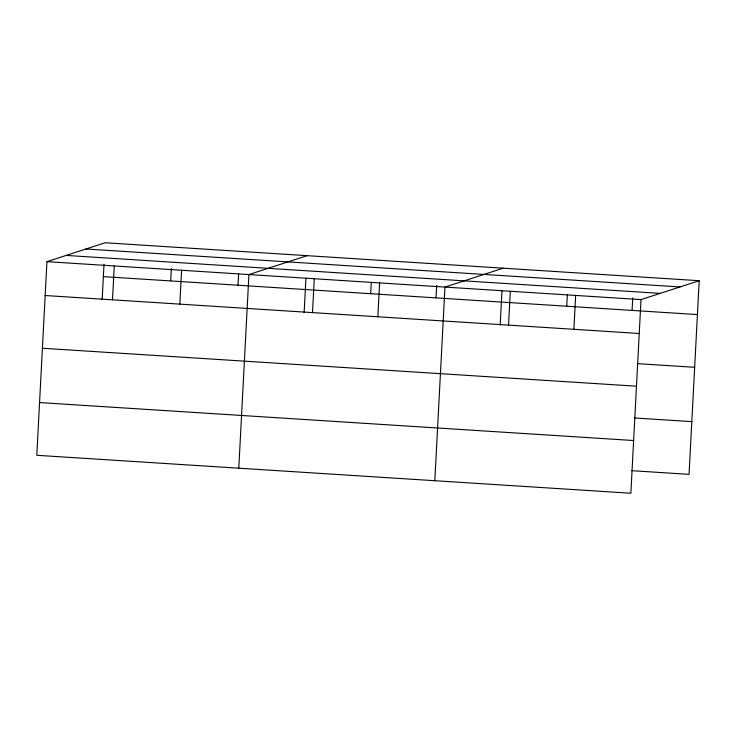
<?xml version="1.0" encoding="UTF-8"?>
<svg xmlns="http://www.w3.org/2000/svg" width="736" height="736" viewBox="0 0 736 736"><rect width="100%" height="100%" fill="white"/><g stroke="black" fill="none" stroke-linecap="round" stroke-linejoin="round"><path stroke-width="1.1" d="M699.2 280.71L105.138 242.76L46.948 261.657L36.8 455.29L630.862 493.24L641.01 299.607L699.2 280.71L689.052 474.343L631.727 470.681M102.157 299.552L104.015 264.206M112.498 299.828L114.273 265.954M170.688 280.931L171.341 268.511M179.823 304.124L181.599 270.259M238.013 285.228L238.611 273.939M238.786 468.188L248.934 274.556L307.114 255.659M304.143 312.45L305.937 278.245M312.506 312.607L314.272 278.732M370.686 293.71L371.284 282.422M377.853 316.774L379.62 282.909M436.034 297.878L436.687 285.467M434.82 480.718L444.967 287.086L503.157 268.189M500.186 324.981L501.98 290.766M508.539 325.128L510.315 291.263M566.729 306.231L567.327 294.943M573.887 329.305L575.662 295.44M632.077 310.408L632.73 297.988M85.937 248.998L680 286.948M66.148 255.42L660.21 293.379M46.948 261.657L641.01 299.607M103.362 276.626L697.424 314.585M45.172 295.522L639.234 333.482M637.339 363.639L694.664 367.301M42.412 348.248L636.474 386.198M634.496 417.965L691.812 421.627M39.56 402.564L633.632 440.524"/></g></svg>
